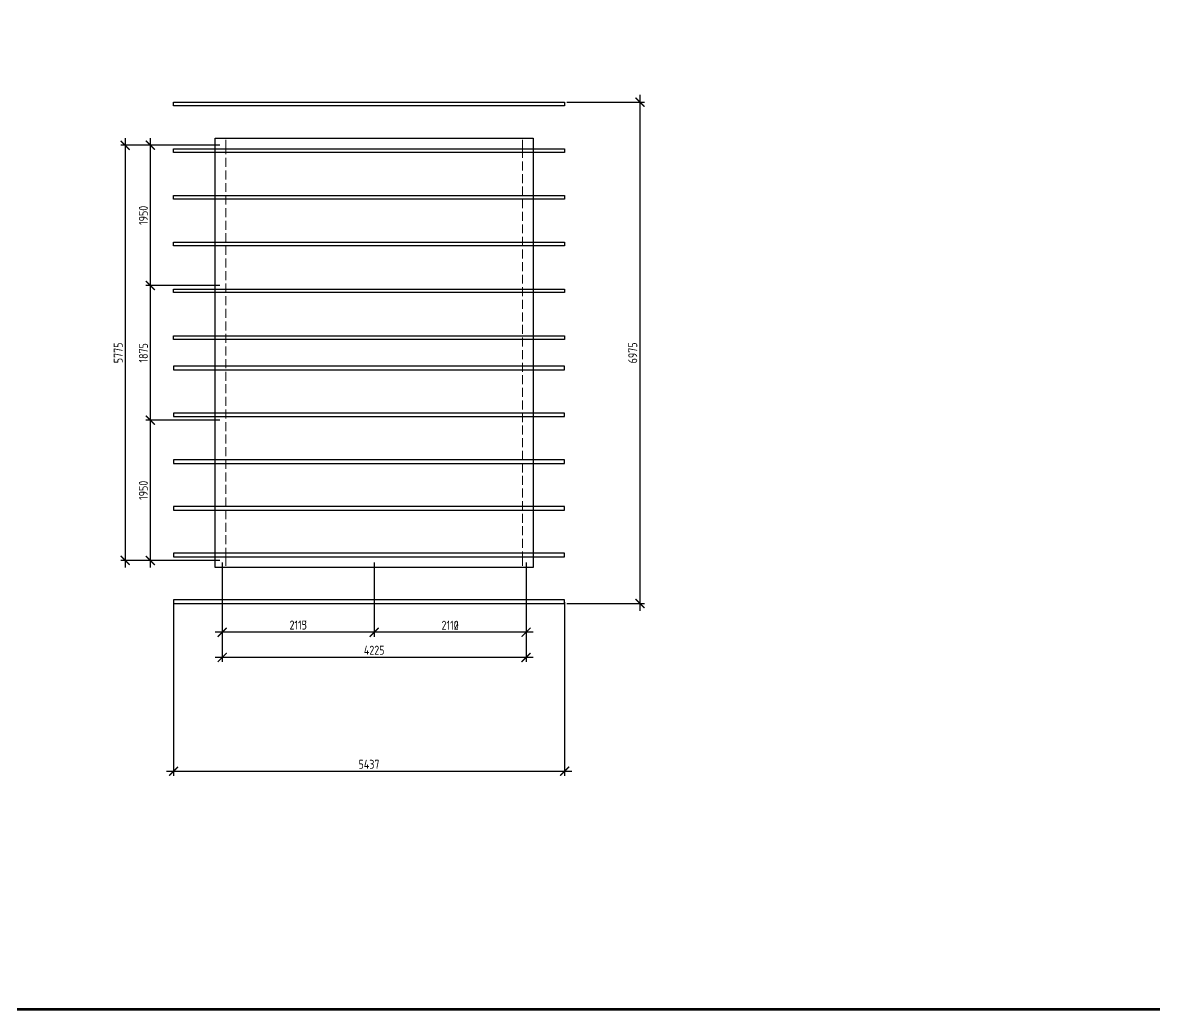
# Model space of a CAD drawing. Header units: millimetres. Extents: x 743280 to 1140305, y -337608 to -106611.
# Drawn here: x 988046 to 1003783, y -291885 to -278159 of the extents above; entities that cross this region are included whole.
import ezdxf

# ---------------------------------------------------------------- set-up
doc = ezdxf.new("R2010")
doc.units = ezdxf.units.MM
doc.header["$PDMODE"] = 35
doc.linetypes.add('GOST2.303 4', pattern=[7, 5, -2, 0])
doc.layers.get('Defpoints').update_dxf_attribs({"color": 9})
for name, color, linetype, lineweight in [('НЕВИДИМЫЕ', 6, 'GOST2.303 4', 13), ('ОСНОВНЫЕ', 7, 'Continuous', 30), ('РАЗМЕРЫ', 42, 'Continuous', 13), ('Сварка', 102, 'Continuous', 13), ('СПДС_РАЗМЕРЫ', 42, 'Continuous', 13)]:
    doc.layers.add(name, color=color, linetype=linetype, lineweight=lineweight)
doc.styles.add('GOST 2.304', font='CS_Gost2304.shx')
doc.dimstyles.new('СПДС', dxfattribs={"dimtxt": 2.5, "dimasz": 2.5, "dimexe": 1.25, "dimexo": 0.625, "dimtad": 1, "dimdec": 0, "dimtxsty": 'GOST 2.304', "dimblk": 'ARCHTICK', "dimblk1": 'ARCHTICK', "dimblk2": 'ARCHTICK', "dimcen": 2.5, "dimdle": 2, "dimadec": 0, "dimazin": 2, "dimtfac": 0.75, "dimtdec": 4, "dimtmove": 1, "dimatfit": 3, "dimfxl": 1, "dimtolj": 1, "dimarcsym": 1})

# ---------------------------------------------------------------- blocks, each defined once
blk = doc.blocks.new('_ArchTick')
at = {"color": 0, "linetype": 'ByBlock', "const_width": 0.15}
blk.add_lwpolyline([(-0.5, -0.5), (0.5, 0.5)], dxfattribs=at)
blk = doc.blocks.new('*D266')
at = {"layer": 'Defpoints', "color": 0, "transparency": 16777216}
for p in [(990821, -279865), (989471, -285640), (990821, -285640)]:
    blk.add_point(p, dxfattribs=at)
at = {"layer": 'РАЗМЕРЫ', "color": 0, "lineweight": -2, "transparency": 16777216}
for p, q in [((989471, -279765), (989471, -285740)), ((990790, -279865), (989409, -279865)), ((990790, -285640), (989409, -285640))]:
    blk.add_line(p, q, dxfattribs=at)
at = {"layer": 'РАЗМЕРЫ', "color": 0, "lineweight": -2, "transparency": 16777216, "xscale": 125, "yscale": 125, "zscale": 125}
for p, rotation in [((989471, -279865), 90), ((989471, -285640), 270)]:
    blk.add_blockref('_ArchTick', p, dxfattribs=dict(at, rotation=rotation))
at = {"layer": 'РАЗМЕРЫ', "color": 0, "transparency": 16777216, "insert": (989375, -282753), "char_height": 125, "attachment_point": 5, "rotation": 90, "style": 'GOST 2.304'}
blk.add_mtext('\\A1;5775', dxfattribs=at)
blk = doc.blocks.new('*D267')
at = {"layer": 'Defpoints', "color": 0, "transparency": 16777216}
for p in [(990821, -283690), (989821, -285640), (990821, -285640)]:
    blk.add_point(p, dxfattribs=at)
at = {"layer": 'РАЗМЕРЫ', "color": 0, "lineweight": -2, "transparency": 16777216}
for p, q in [((990790, -283690), (989759, -283690)), ((989821, -283590), (989821, -285740)), ((990790, -285640), (989759, -285640))]:
    blk.add_line(p, q, dxfattribs=at)
at = {"layer": 'РАЗМЕРЫ', "color": 0, "lineweight": -2, "transparency": 16777216, "xscale": 125, "yscale": 125, "zscale": 125}
for p, rotation in [((989821, -283690), 90), ((989821, -285640), 270)]:
    blk.add_blockref('_ArchTick', p, dxfattribs=dict(at, rotation=rotation))
at = {"layer": 'РАЗМЕРЫ', "color": 0, "transparency": 16777216, "insert": (989724, -284665), "char_height": 125, "attachment_point": 5, "rotation": 90, "style": 'GOST 2.304'}
blk.add_mtext('\\A1;1950', dxfattribs=at)
blk = doc.blocks.new('*D268')
at = {"layer": 'Defpoints', "color": 0, "transparency": 16777216}
for p in [(990821, -281815), (989821, -283690), (990821, -283690)]:
    blk.add_point(p, dxfattribs=at)
at = {"layer": 'РАЗМЕРЫ', "color": 0, "lineweight": -2, "transparency": 16777216}
for p, q in [((990790, -281815), (989759, -281815)), ((989821, -281715), (989821, -283790)), ((990790, -283690), (989759, -283690))]:
    blk.add_line(p, q, dxfattribs=at)
at = {"layer": 'РАЗМЕРЫ', "color": 0, "lineweight": -2, "transparency": 16777216, "xscale": 125, "yscale": 125, "zscale": 125}
for p, rotation in [((989821, -281815), 90), ((989821, -283690), 270)]:
    blk.add_blockref('_ArchTick', p, dxfattribs=dict(at, rotation=rotation))
at = {"layer": 'РАЗМЕРЫ', "color": 0, "transparency": 16777216, "insert": (989725, -282753), "char_height": 125, "attachment_point": 5, "rotation": 90, "style": 'GOST 2.304'}
blk.add_mtext('\\A1;1875', dxfattribs=at)
blk = doc.blocks.new('*D269')
at = {"layer": 'Defpoints', "color": 0, "transparency": 16777216}
for p in [(990821, -279865), (989821, -281815), (990821, -281815)]:
    blk.add_point(p, dxfattribs=at)
at = {"layer": 'РАЗМЕРЫ', "color": 0, "lineweight": -2, "transparency": 16777216}
for p, q in [((989821, -279765), (989821, -281915)), ((990790, -279865), (989759, -279865)), ((990790, -281815), (989759, -281815))]:
    blk.add_line(p, q, dxfattribs=at)
at = {"layer": 'РАЗМЕРЫ', "color": 0, "lineweight": -2, "transparency": 16777216, "xscale": 125, "yscale": 125, "zscale": 125}
for p, rotation in [((989821, -279865), 90), ((989821, -281815), 270)]:
    blk.add_blockref('_ArchTick', p, dxfattribs=dict(at, rotation=rotation))
at = {"layer": 'РАЗМЕРЫ', "color": 0, "transparency": 16777216, "insert": (989724, -280840), "char_height": 125, "attachment_point": 5, "rotation": 90, "style": 'GOST 2.304'}
blk.add_mtext('\\A1;1950', dxfattribs=at)
blk = doc.blocks.new('*D270')
at = {"layer": 'Defpoints', "color": 0, "transparency": 16777216}
for p in [(990821, -285640), (995046, -285640), (990821, -286990)]:
    blk.add_point(p, dxfattribs=at)
at = {"layer": 'РАЗМЕРЫ', "color": 0, "lineweight": -2, "transparency": 16777216}
for p, q in [((990821, -285671), (990821, -287053)), ((995046, -285671), (995046, -287053)), ((995146, -286990), (990721, -286990))]:
    blk.add_line(p, q, dxfattribs=at)
at = {"layer": 'РАЗМЕРЫ', "color": 0, "lineweight": -2, "transparency": 16777216, "xscale": 125, "yscale": 125, "zscale": 125, "rotation": 180}
blk.add_blockref('_ArchTick', (990821, -286990), dxfattribs=at)
at = {"layer": 'РАЗМЕРЫ', "color": 0, "lineweight": -2, "transparency": 16777216, "xscale": 125, "yscale": 125, "zscale": 125}
blk.add_blockref('_ArchTick', (995046, -286990), dxfattribs=at)
at = {"layer": 'РАЗМЕРЫ', "color": 0, "transparency": 16777216, "insert": (992934, -286889), "char_height": 125, "attachment_point": 5, "style": 'GOST 2.304'}
blk.add_mtext('\\A1;4225', dxfattribs=at)
blk = doc.blocks.new('*D271')
at = {"layer": 'Defpoints', "color": 0, "transparency": 16777216}
for p in [(990821, -285640), (992934, -285640), (990821, -286640)]:
    blk.add_point(p, dxfattribs=at)
at = {"layer": 'РАЗМЕРЫ', "color": 0, "lineweight": -2, "transparency": 16777216}
for p, q in [((990821, -285671), (990821, -286703)), ((992934, -285671), (992934, -286703)), ((993034, -286640), (990721, -286640))]:
    blk.add_line(p, q, dxfattribs=at)
at = {"layer": 'РАЗМЕРЫ', "color": 0, "lineweight": -2, "transparency": 16777216, "xscale": 125, "yscale": 125, "zscale": 125, "rotation": 180}
blk.add_blockref('_ArchTick', (990821, -286640), dxfattribs=at)
at = {"layer": 'РАЗМЕРЫ', "color": 0, "lineweight": -2, "transparency": 16777216, "xscale": 125, "yscale": 125, "zscale": 125}
blk.add_blockref('_ArchTick', (992934, -286640), dxfattribs=at)
at = {"layer": 'РАЗМЕРЫ', "color": 0, "transparency": 16777216, "insert": (991878, -286539), "char_height": 125, "attachment_point": 5, "style": 'GOST 2.304'}
blk.add_mtext('\\A1;2115', dxfattribs=at)
blk = doc.blocks.new('*D272')
at = {"layer": 'Defpoints', "color": 0, "transparency": 16777216}
for p in [(992934, -285640), (995046, -285640), (992934, -286640)]:
    blk.add_point(p, dxfattribs=at)
at = {"layer": 'РАЗМЕРЫ', "color": 0, "lineweight": -2, "transparency": 16777216}
for p, q in [((992934, -285671), (992934, -286703)), ((995046, -285671), (995046, -286703)), ((995146, -286640), (992834, -286640))]:
    blk.add_line(p, q, dxfattribs=at)
at = {"layer": 'РАЗМЕРЫ', "color": 0, "lineweight": -2, "transparency": 16777216, "xscale": 125, "yscale": 125, "zscale": 125, "rotation": 180}
blk.add_blockref('_ArchTick', (992934, -286640), dxfattribs=at)
at = {"layer": 'РАЗМЕРЫ', "color": 0, "lineweight": -2, "transparency": 16777216, "xscale": 125, "yscale": 125, "zscale": 125}
blk.add_blockref('_ArchTick', (995046, -286640), dxfattribs=at)
at = {"layer": 'РАЗМЕРЫ', "color": 0, "transparency": 16777216, "insert": (993990, -286542), "char_height": 125, "attachment_point": 5, "style": 'GOST 2.304'}
blk.add_mtext('\\A1;2110', dxfattribs=at)
blk = doc.blocks.new('*D273')
at = {"layer": 'Defpoints', "color": 0, "transparency": 16777216}
for p in [(990821, -279865), (989471, -285640), (990821, -285640)]:
    blk.add_point(p, dxfattribs=at)
at = {"layer": 'РАЗМЕРЫ', "color": 0, "lineweight": -2, "transparency": 16777216}
for p, q in [((989471, -279765), (989471, -285740)), ((990790, -279865), (989409, -279865)), ((990790, -285640), (989409, -285640))]:
    blk.add_line(p, q, dxfattribs=at)
at = {"layer": 'РАЗМЕРЫ', "color": 0, "lineweight": -2, "transparency": 16777216, "xscale": 125, "yscale": 125, "zscale": 125}
for p, rotation in [((989471, -279865), 90), ((989471, -285640), 270)]:
    blk.add_blockref('_ArchTick', p, dxfattribs=dict(at, rotation=rotation))
at = {"layer": 'РАЗМЕРЫ', "color": 0, "transparency": 16777216, "insert": (989375, -282753), "char_height": 125, "attachment_point": 5, "rotation": 90, "style": 'GOST 2.304'}
blk.add_mtext('\\A1;5775', dxfattribs=at)
blk = doc.blocks.new('*D274')
at = {"layer": 'Defpoints', "color": 0, "transparency": 16777216}
for p in [(990821, -283690), (989821, -285640), (990821, -285640)]:
    blk.add_point(p, dxfattribs=at)
at = {"layer": 'РАЗМЕРЫ', "color": 0, "lineweight": -2, "transparency": 16777216}
for p, q in [((990790, -283690), (989759, -283690)), ((989821, -283590), (989821, -285740)), ((990790, -285640), (989759, -285640))]:
    blk.add_line(p, q, dxfattribs=at)
at = {"layer": 'РАЗМЕРЫ', "color": 0, "lineweight": -2, "transparency": 16777216, "xscale": 125, "yscale": 125, "zscale": 125}
for p, rotation in [((989821, -283690), 90), ((989821, -285640), 270)]:
    blk.add_blockref('_ArchTick', p, dxfattribs=dict(at, rotation=rotation))
at = {"layer": 'РАЗМЕРЫ', "color": 0, "transparency": 16777216, "insert": (989724, -284665), "char_height": 125, "attachment_point": 5, "rotation": 90, "style": 'GOST 2.304'}
blk.add_mtext('\\A1;1950', dxfattribs=at)
blk = doc.blocks.new('*D275')
at = {"layer": 'Defpoints', "color": 0, "transparency": 16777216}
for p in [(990821, -281815), (989821, -283690), (990821, -283690)]:
    blk.add_point(p, dxfattribs=at)
at = {"layer": 'РАЗМЕРЫ', "color": 0, "lineweight": -2, "transparency": 16777216}
for p, q in [((990790, -281815), (989759, -281815)), ((989821, -281715), (989821, -283790)), ((990790, -283690), (989759, -283690))]:
    blk.add_line(p, q, dxfattribs=at)
at = {"layer": 'РАЗМЕРЫ', "color": 0, "lineweight": -2, "transparency": 16777216, "xscale": 125, "yscale": 125, "zscale": 125}
for p, rotation in [((989821, -281815), 90), ((989821, -283690), 270)]:
    blk.add_blockref('_ArchTick', p, dxfattribs=dict(at, rotation=rotation))
at = {"layer": 'РАЗМЕРЫ', "color": 0, "transparency": 16777216, "insert": (989725, -282753), "char_height": 125, "attachment_point": 5, "rotation": 90, "style": 'GOST 2.304'}
blk.add_mtext('\\A1;1875', dxfattribs=at)
blk = doc.blocks.new('*D276')
at = {"layer": 'Defpoints', "color": 0, "transparency": 16777216}
for p in [(990821, -279865), (989821, -281815), (990821, -281815)]:
    blk.add_point(p, dxfattribs=at)
at = {"layer": 'РАЗМЕРЫ', "color": 0, "lineweight": -2, "transparency": 16777216}
for p, q in [((989821, -279765), (989821, -281915)), ((990790, -279865), (989759, -279865)), ((990790, -281815), (989759, -281815))]:
    blk.add_line(p, q, dxfattribs=at)
at = {"layer": 'РАЗМЕРЫ', "color": 0, "lineweight": -2, "transparency": 16777216, "xscale": 125, "yscale": 125, "zscale": 125}
for p, rotation in [((989821, -279865), 90), ((989821, -281815), 270)]:
    blk.add_blockref('_ArchTick', p, dxfattribs=dict(at, rotation=rotation))
at = {"layer": 'РАЗМЕРЫ', "color": 0, "transparency": 16777216, "insert": (989724, -280840), "char_height": 125, "attachment_point": 5, "rotation": 90, "style": 'GOST 2.304'}
blk.add_mtext('\\A1;1950', dxfattribs=at)
blk = doc.blocks.new('*D277')
at = {"layer": 'Defpoints', "color": 0, "transparency": 16777216}
for p in [(990821, -285640), (995046, -285640), (990821, -286990)]:
    blk.add_point(p, dxfattribs=at)
at = {"layer": 'РАЗМЕРЫ', "color": 0, "lineweight": -2, "transparency": 16777216}
for p, q in [((990821, -285671), (990821, -287053)), ((995046, -285671), (995046, -287053)), ((995146, -286990), (990721, -286990))]:
    blk.add_line(p, q, dxfattribs=at)
at = {"layer": 'РАЗМЕРЫ', "color": 0, "lineweight": -2, "transparency": 16777216, "xscale": 125, "yscale": 125, "zscale": 125, "rotation": 180}
blk.add_blockref('_ArchTick', (990821, -286990), dxfattribs=at)
at = {"layer": 'РАЗМЕРЫ', "color": 0, "lineweight": -2, "transparency": 16777216, "xscale": 125, "yscale": 125, "zscale": 125}
blk.add_blockref('_ArchTick', (995046, -286990), dxfattribs=at)
at = {"layer": 'РАЗМЕРЫ', "color": 0, "transparency": 16777216, "insert": (992934, -286889), "char_height": 125, "attachment_point": 5, "style": 'GOST 2.304'}
blk.add_mtext('\\A1;4225', dxfattribs=at)
blk = doc.blocks.new('*D278')
at = {"layer": 'Defpoints', "color": 0, "transparency": 16777216}
for p in [(990821, -285640), (992934, -285640), (990821, -286640)]:
    blk.add_point(p, dxfattribs=at)
at = {"layer": 'РАЗМЕРЫ', "color": 0, "lineweight": -2, "transparency": 16777216}
for p, q in [((990821, -285671), (990821, -286703)), ((992934, -285671), (992934, -286703)), ((993034, -286640), (990721, -286640))]:
    blk.add_line(p, q, dxfattribs=at)
at = {"layer": 'РАЗМЕРЫ', "color": 0, "lineweight": -2, "transparency": 16777216, "xscale": 125, "yscale": 125, "zscale": 125, "rotation": 180}
blk.add_blockref('_ArchTick', (990821, -286640), dxfattribs=at)
at = {"layer": 'РАЗМЕРЫ', "color": 0, "lineweight": -2, "transparency": 16777216, "xscale": 125, "yscale": 125, "zscale": 125}
blk.add_blockref('_ArchTick', (992934, -286640), dxfattribs=at)
at = {"layer": 'РАЗМЕРЫ', "color": 0, "transparency": 16777216, "insert": (991878, -286539), "char_height": 125, "attachment_point": 5, "style": 'GOST 2.304'}
blk.add_mtext('\\A1;2113', dxfattribs=at)
blk = doc.blocks.new('*D308')
at = {"layer": 'Defpoints', "color": 0, "transparency": 16777216}
for p in [(992934, -285640), (995046, -285640), (992934, -286640)]:
    blk.add_point(p, dxfattribs=at)
at = {"layer": 'РАЗМЕРЫ', "color": 0, "lineweight": -2, "transparency": 16777216}
for p, q in [((992934, -285671), (992934, -286703)), ((995046, -285671), (995046, -286703)), ((995146, -286640), (992834, -286640))]:
    blk.add_line(p, q, dxfattribs=at)
at = {"layer": 'РАЗМЕРЫ', "color": 0, "lineweight": -2, "transparency": 16777216, "xscale": 125, "yscale": 125, "zscale": 125, "rotation": 180}
blk.add_blockref('_ArchTick', (992934, -286640), dxfattribs=at)
at = {"layer": 'РАЗМЕРЫ', "color": 0, "lineweight": -2, "transparency": 16777216, "xscale": 125, "yscale": 125, "zscale": 125}
blk.add_blockref('_ArchTick', (995046, -286640), dxfattribs=at)
at = {"layer": 'РАЗМЕРЫ', "color": 0, "transparency": 16777216, "insert": (993990, -286542), "char_height": 125, "attachment_point": 5, "style": 'GOST 2.304'}
blk.add_mtext('\\A1;2112', dxfattribs=at)
blk = doc.blocks.new('*D279')
at = {"layer": 'Defpoints', "color": 0, "transparency": 16777216}
for p in [(990821, -279865), (989471, -285640), (990821, -285640)]:
    blk.add_point(p, dxfattribs=at)
at = {"layer": 'РАЗМЕРЫ', "color": 0, "lineweight": -2, "transparency": 16777216}
for p, q in [((989471, -279765), (989471, -285740)), ((990790, -279865), (989409, -279865)), ((990790, -285640), (989409, -285640))]:
    blk.add_line(p, q, dxfattribs=at)
at = {"layer": 'РАЗМЕРЫ', "color": 0, "lineweight": -2, "transparency": 16777216, "xscale": 125, "yscale": 125, "zscale": 125}
for p, rotation in [((989471, -279865), 90), ((989471, -285640), 270)]:
    blk.add_blockref('_ArchTick', p, dxfattribs=dict(at, rotation=rotation))
at = {"layer": 'РАЗМЕРЫ', "color": 0, "transparency": 16777216, "insert": (989375, -282753), "char_height": 125, "attachment_point": 5, "rotation": 90, "style": 'GOST 2.304'}
blk.add_mtext('\\A1;5775', dxfattribs=at)
blk = doc.blocks.new('*D280')
at = {"layer": 'Defpoints', "color": 0, "transparency": 16777216}
for p in [(990821, -283690), (989821, -285640), (990821, -285640)]:
    blk.add_point(p, dxfattribs=at)
at = {"layer": 'РАЗМЕРЫ', "color": 0, "lineweight": -2, "transparency": 16777216}
for p, q in [((990790, -283690), (989759, -283690)), ((989821, -283590), (989821, -285740)), ((990790, -285640), (989759, -285640))]:
    blk.add_line(p, q, dxfattribs=at)
at = {"layer": 'РАЗМЕРЫ', "color": 0, "lineweight": -2, "transparency": 16777216, "xscale": 125, "yscale": 125, "zscale": 125}
for p, rotation in [((989821, -283690), 90), ((989821, -285640), 270)]:
    blk.add_blockref('_ArchTick', p, dxfattribs=dict(at, rotation=rotation))
at = {"layer": 'РАЗМЕРЫ', "color": 0, "transparency": 16777216, "insert": (989724, -284665), "char_height": 125, "attachment_point": 5, "rotation": 90, "style": 'GOST 2.304'}
blk.add_mtext('\\A1;1950', dxfattribs=at)
blk = doc.blocks.new('*D281')
at = {"layer": 'Defpoints', "color": 0, "transparency": 16777216}
for p in [(990821, -281815), (989821, -283690), (990821, -283690)]:
    blk.add_point(p, dxfattribs=at)
at = {"layer": 'РАЗМЕРЫ', "color": 0, "lineweight": -2, "transparency": 16777216}
for p, q in [((990790, -281815), (989759, -281815)), ((989821, -281715), (989821, -283790)), ((990790, -283690), (989759, -283690))]:
    blk.add_line(p, q, dxfattribs=at)
at = {"layer": 'РАЗМЕРЫ', "color": 0, "lineweight": -2, "transparency": 16777216, "xscale": 125, "yscale": 125, "zscale": 125}
for p, rotation in [((989821, -281815), 90), ((989821, -283690), 270)]:
    blk.add_blockref('_ArchTick', p, dxfattribs=dict(at, rotation=rotation))
at = {"layer": 'РАЗМЕРЫ', "color": 0, "transparency": 16777216, "insert": (989725, -282753), "char_height": 125, "attachment_point": 5, "rotation": 90, "style": 'GOST 2.304'}
blk.add_mtext('\\A1;1875', dxfattribs=at)
blk = doc.blocks.new('*D282')
at = {"layer": 'Defpoints', "color": 0, "transparency": 16777216}
for p in [(990821, -279865), (989821, -281815), (990821, -281815)]:
    blk.add_point(p, dxfattribs=at)
at = {"layer": 'РАЗМЕРЫ', "color": 0, "lineweight": -2, "transparency": 16777216}
for p, q in [((989821, -279765), (989821, -281915)), ((990790, -279865), (989759, -279865)), ((990790, -281815), (989759, -281815))]:
    blk.add_line(p, q, dxfattribs=at)
at = {"layer": 'РАЗМЕРЫ', "color": 0, "lineweight": -2, "transparency": 16777216, "xscale": 125, "yscale": 125, "zscale": 125}
for p, rotation in [((989821, -279865), 90), ((989821, -281815), 270)]:
    blk.add_blockref('_ArchTick', p, dxfattribs=dict(at, rotation=rotation))
at = {"layer": 'РАЗМЕРЫ', "color": 0, "transparency": 16777216, "insert": (989724, -280840), "char_height": 125, "attachment_point": 5, "rotation": 90, "style": 'GOST 2.304'}
blk.add_mtext('\\A1;1950', dxfattribs=at)
blk = doc.blocks.new('*D283')
at = {"layer": 'Defpoints', "color": 0, "transparency": 16777216}
for p in [(990821, -285640), (995046, -285640), (990821, -286990)]:
    blk.add_point(p, dxfattribs=at)
at = {"layer": 'РАЗМЕРЫ', "color": 0, "lineweight": -2, "transparency": 16777216}
for p, q in [((990821, -285671), (990821, -287053)), ((995046, -285671), (995046, -287053)), ((995146, -286990), (990721, -286990))]:
    blk.add_line(p, q, dxfattribs=at)
at = {"layer": 'РАЗМЕРЫ', "color": 0, "lineweight": -2, "transparency": 16777216, "xscale": 125, "yscale": 125, "zscale": 125, "rotation": 180}
blk.add_blockref('_ArchTick', (990821, -286990), dxfattribs=at)
at = {"layer": 'РАЗМЕРЫ', "color": 0, "lineweight": -2, "transparency": 16777216, "xscale": 125, "yscale": 125, "zscale": 125}
blk.add_blockref('_ArchTick', (995046, -286990), dxfattribs=at)
at = {"layer": 'РАЗМЕРЫ', "color": 0, "transparency": 16777216, "insert": (992934, -286889), "char_height": 125, "attachment_point": 5, "style": 'GOST 2.304'}
blk.add_mtext('\\A1;4225', dxfattribs=at)
blk = doc.blocks.new('*D284')
at = {"layer": 'Defpoints', "color": 0, "transparency": 16777216}
for p in [(990821, -285640), (992934, -285640), (990821, -286640)]:
    blk.add_point(p, dxfattribs=at)
at = {"layer": 'РАЗМЕРЫ', "color": 0, "lineweight": -2, "transparency": 16777216}
for p, q in [((990821, -285671), (990821, -286703)), ((992934, -285671), (992934, -286703)), ((993034, -286640), (990721, -286640))]:
    blk.add_line(p, q, dxfattribs=at)
at = {"layer": 'РАЗМЕРЫ', "color": 0, "lineweight": -2, "transparency": 16777216, "xscale": 125, "yscale": 125, "zscale": 125, "rotation": 180}
blk.add_blockref('_ArchTick', (990821, -286640), dxfattribs=at)
at = {"layer": 'РАЗМЕРЫ', "color": 0, "lineweight": -2, "transparency": 16777216, "xscale": 125, "yscale": 125, "zscale": 125}
blk.add_blockref('_ArchTick', (992934, -286640), dxfattribs=at)
at = {"layer": 'РАЗМЕРЫ', "color": 0, "transparency": 16777216, "insert": (991878, -286539), "char_height": 125, "attachment_point": 5, "style": 'GOST 2.304'}
blk.add_mtext('\\A1;2113', dxfattribs=at)
blk = doc.blocks.new('*D285')
at = {"layer": 'Defpoints', "color": 0, "transparency": 16777216}
for p in [(992934, -285640), (995046, -285640), (992934, -286640)]:
    blk.add_point(p, dxfattribs=at)
at = {"layer": 'РАЗМЕРЫ', "color": 0, "lineweight": -2, "transparency": 16777216}
for p, q in [((992934, -285671), (992934, -286703)), ((995046, -285671), (995046, -286703)), ((995146, -286640), (992834, -286640))]:
    blk.add_line(p, q, dxfattribs=at)
at = {"layer": 'РАЗМЕРЫ', "color": 0, "lineweight": -2, "transparency": 16777216, "xscale": 125, "yscale": 125, "zscale": 125, "rotation": 180}
blk.add_blockref('_ArchTick', (992934, -286640), dxfattribs=at)
at = {"layer": 'РАЗМЕРЫ', "color": 0, "lineweight": -2, "transparency": 16777216, "xscale": 125, "yscale": 125, "zscale": 125}
blk.add_blockref('_ArchTick', (995046, -286640), dxfattribs=at)
at = {"layer": 'РАЗМЕРЫ', "color": 0, "transparency": 16777216, "insert": (993990, -286542), "char_height": 125, "attachment_point": 5, "style": 'GOST 2.304'}
blk.add_mtext('\\A1;2112', dxfattribs=at)
blk = doc.blocks.new('*D384')
at = {"layer": 'Defpoints', "color": 0, "transparency": 16777216}
for p in [(990821, -279865), (989471, -285640), (990821, -285640)]:
    blk.add_point(p, dxfattribs=at)
at = {"layer": 'РАЗМЕРЫ', "color": 0, "lineweight": -2, "transparency": 16777216}
for p, q in [((989471, -279765), (989471, -285740)), ((990790, -279865), (989409, -279865)), ((990790, -285640), (989409, -285640))]:
    blk.add_line(p, q, dxfattribs=at)
at = {"layer": 'РАЗМЕРЫ', "color": 0, "lineweight": -2, "transparency": 16777216, "xscale": 125, "yscale": 125, "zscale": 125}
for p, rotation in [((989471, -279865), 90), ((989471, -285640), 270)]:
    blk.add_blockref('_ArchTick', p, dxfattribs=dict(at, rotation=rotation))
at = {"layer": 'РАЗМЕРЫ', "color": 0, "transparency": 16777216, "insert": (989375, -282753), "char_height": 125, "attachment_point": 5, "rotation": 90, "style": 'GOST 2.304'}
blk.add_mtext('\\A1;5775', dxfattribs=at)
blk = doc.blocks.new('*D385')
at = {"layer": 'Defpoints', "color": 0, "transparency": 16777216}
for p in [(990821, -283690), (989821, -285640), (990821, -285640)]:
    blk.add_point(p, dxfattribs=at)
at = {"layer": 'РАЗМЕРЫ', "color": 0, "lineweight": -2, "transparency": 16777216}
for p, q in [((990790, -283690), (989759, -283690)), ((989821, -283590), (989821, -285740)), ((990790, -285640), (989759, -285640))]:
    blk.add_line(p, q, dxfattribs=at)
at = {"layer": 'РАЗМЕРЫ', "color": 0, "lineweight": -2, "transparency": 16777216, "xscale": 125, "yscale": 125, "zscale": 125}
for p, rotation in [((989821, -283690), 90), ((989821, -285640), 270)]:
    blk.add_blockref('_ArchTick', p, dxfattribs=dict(at, rotation=rotation))
at = {"layer": 'РАЗМЕРЫ', "color": 0, "transparency": 16777216, "insert": (989724, -284665), "char_height": 125, "attachment_point": 5, "rotation": 90, "style": 'GOST 2.304'}
blk.add_mtext('\\A1;1950', dxfattribs=at)
blk = doc.blocks.new('*D386')
at = {"layer": 'Defpoints', "color": 0, "transparency": 16777216}
for p in [(990821, -281815), (989821, -283690), (990821, -283690)]:
    blk.add_point(p, dxfattribs=at)
at = {"layer": 'РАЗМЕРЫ', "color": 0, "lineweight": -2, "transparency": 16777216}
for p, q in [((990790, -281815), (989759, -281815)), ((989821, -281715), (989821, -283790)), ((990790, -283690), (989759, -283690))]:
    blk.add_line(p, q, dxfattribs=at)
at = {"layer": 'РАЗМЕРЫ', "color": 0, "lineweight": -2, "transparency": 16777216, "xscale": 125, "yscale": 125, "zscale": 125}
for p, rotation in [((989821, -281815), 90), ((989821, -283690), 270)]:
    blk.add_blockref('_ArchTick', p, dxfattribs=dict(at, rotation=rotation))
at = {"layer": 'РАЗМЕРЫ', "color": 0, "transparency": 16777216, "insert": (989725, -282753), "char_height": 125, "attachment_point": 5, "rotation": 90, "style": 'GOST 2.304'}
blk.add_mtext('\\A1;1875', dxfattribs=at)
blk = doc.blocks.new('*D387')
at = {"layer": 'Defpoints', "color": 0, "transparency": 16777216}
for p in [(990821, -279865), (989821, -281815), (990821, -281815)]:
    blk.add_point(p, dxfattribs=at)
at = {"layer": 'РАЗМЕРЫ', "color": 0, "lineweight": -2, "transparency": 16777216}
for p, q in [((989821, -279765), (989821, -281915)), ((990790, -279865), (989759, -279865)), ((990790, -281815), (989759, -281815))]:
    blk.add_line(p, q, dxfattribs=at)
at = {"layer": 'РАЗМЕРЫ', "color": 0, "lineweight": -2, "transparency": 16777216, "xscale": 125, "yscale": 125, "zscale": 125}
for p, rotation in [((989821, -279865), 90), ((989821, -281815), 270)]:
    blk.add_blockref('_ArchTick', p, dxfattribs=dict(at, rotation=rotation))
at = {"layer": 'РАЗМЕРЫ', "color": 0, "transparency": 16777216, "insert": (989724, -280840), "char_height": 125, "attachment_point": 5, "rotation": 90, "style": 'GOST 2.304'}
blk.add_mtext('\\A1;1950', dxfattribs=at)
blk = doc.blocks.new('*D388')
at = {"layer": 'Defpoints', "color": 0, "transparency": 16777216}
for p in [(990821, -285640), (995046, -285640), (990821, -286990)]:
    blk.add_point(p, dxfattribs=at)
at = {"layer": 'РАЗМЕРЫ', "color": 0, "lineweight": -2, "transparency": 16777216}
for p, q in [((990821, -285671), (990821, -287053)), ((995046, -285671), (995046, -287053)), ((995146, -286990), (990721, -286990))]:
    blk.add_line(p, q, dxfattribs=at)
at = {"layer": 'РАЗМЕРЫ', "color": 0, "lineweight": -2, "transparency": 16777216, "xscale": 125, "yscale": 125, "zscale": 125, "rotation": 180}
blk.add_blockref('_ArchTick', (990821, -286990), dxfattribs=at)
at = {"layer": 'РАЗМЕРЫ', "color": 0, "lineweight": -2, "transparency": 16777216, "xscale": 125, "yscale": 125, "zscale": 125}
blk.add_blockref('_ArchTick', (995046, -286990), dxfattribs=at)
at = {"layer": 'РАЗМЕРЫ', "color": 0, "transparency": 16777216, "insert": (992934, -286889), "char_height": 125, "attachment_point": 5, "style": 'GOST 2.304'}
blk.add_mtext('\\A1;4225', dxfattribs=at)
blk = doc.blocks.new('*D389')
at = {"layer": 'Defpoints', "color": 0, "transparency": 16777216}
for p in [(990821, -285640), (992934, -285640), (990821, -286640)]:
    blk.add_point(p, dxfattribs=at)
at = {"layer": 'РАЗМЕРЫ', "color": 0, "lineweight": -2, "transparency": 16777216}
for p, q in [((990821, -285671), (990821, -286703)), ((992934, -285671), (992934, -286703)), ((993034, -286640), (990721, -286640))]:
    blk.add_line(p, q, dxfattribs=at)
at = {"layer": 'РАЗМЕРЫ', "color": 0, "lineweight": -2, "transparency": 16777216, "xscale": 125, "yscale": 125, "zscale": 125, "rotation": 180}
blk.add_blockref('_ArchTick', (990821, -286640), dxfattribs=at)
at = {"layer": 'РАЗМЕРЫ', "color": 0, "lineweight": -2, "transparency": 16777216, "xscale": 125, "yscale": 125, "zscale": 125}
blk.add_blockref('_ArchTick', (992934, -286640), dxfattribs=at)
at = {"layer": 'РАЗМЕРЫ', "color": 0, "transparency": 16777216, "insert": (991878, -286539), "char_height": 125, "attachment_point": 5, "style": 'GOST 2.304'}
blk.add_mtext('\\A1;2113', dxfattribs=at)
blk = doc.blocks.new('*D390')
at = {"layer": 'Defpoints', "color": 0, "transparency": 16777216}
for p in [(992934, -285640), (995046, -285640), (992934, -286640)]:
    blk.add_point(p, dxfattribs=at)
at = {"layer": 'РАЗМЕРЫ', "color": 0, "lineweight": -2, "transparency": 16777216}
for p, q in [((992934, -285671), (992934, -286703)), ((995046, -285671), (995046, -286703)), ((995146, -286640), (992834, -286640))]:
    blk.add_line(p, q, dxfattribs=at)
at = {"layer": 'РАЗМЕРЫ', "color": 0, "lineweight": -2, "transparency": 16777216, "xscale": 125, "yscale": 125, "zscale": 125, "rotation": 180}
blk.add_blockref('_ArchTick', (992934, -286640), dxfattribs=at)
at = {"layer": 'РАЗМЕРЫ', "color": 0, "lineweight": -2, "transparency": 16777216, "xscale": 125, "yscale": 125, "zscale": 125}
blk.add_blockref('_ArchTick', (995046, -286640), dxfattribs=at)
at = {"layer": 'РАЗМЕРЫ', "color": 0, "transparency": 16777216, "insert": (993990, -286542), "char_height": 125, "attachment_point": 5, "style": 'GOST 2.304'}
blk.add_mtext('\\A1;2112', dxfattribs=at)
blk = doc.blocks.new('*D443')
at = {"layer": 'Defpoints', "color": 0, "ltscale": 50, "transparency": 16777216}
for p in [(990144, -286190), (995581, -286190), (995581, -288572)]:
    blk.add_point(p, dxfattribs=at)
at = {"layer": 'СПДС_РАЗМЕРЫ', "color": 0, "lineweight": -2, "ltscale": 50, "transparency": 16777216}
for p, q in [((990144, -286221), (990144, -288635)), ((995581, -286221), (995581, -288635)), ((990044, -288572), (995681, -288572))]:
    blk.add_line(p, q, dxfattribs=at)
at = {"layer": 'СПДС_РАЗМЕРЫ', "color": 0, "lineweight": -2, "ltscale": 50, "transparency": 16777216, "xscale": 125, "yscale": 125, "zscale": 125, "rotation": 180}
blk.add_blockref('_ArchTick', (990144, -288572), dxfattribs=at)
at = {"layer": 'СПДС_РАЗМЕРЫ', "color": 0, "lineweight": -2, "ltscale": 50, "transparency": 16777216, "xscale": 125, "yscale": 125, "zscale": 125}
blk.add_blockref('_ArchTick', (995581, -288572), dxfattribs=at)
at = {"layer": 'СПДС_РАЗМЕРЫ', "color": 0, "ltscale": 50, "transparency": 16777216, "insert": (992862, -288476), "char_height": 125, "attachment_point": 5, "style": 'GOST 2.304'}
blk.add_mtext('\\A1;5437', dxfattribs=at)
blk = doc.blocks.new('*D450')
at = {"layer": 'Defpoints', "color": 0, "ltscale": 50, "transparency": 16777216}
for p in [(995581, -279265), (995581, -286240), (996630, -286240)]:
    blk.add_point(p, dxfattribs=at)
at = {"layer": 'СПДС_РАЗМЕРЫ', "color": 0, "lineweight": -2, "ltscale": 50, "transparency": 16777216}
for p, q in [((996630, -279165), (996630, -286340)), ((995612, -279265), (996692, -279265)), ((995612, -286240), (996692, -286240))]:
    blk.add_line(p, q, dxfattribs=at)
at = {"layer": 'СПДС_РАЗМЕРЫ', "color": 0, "lineweight": -2, "ltscale": 50, "transparency": 16777216, "xscale": 125, "yscale": 125, "zscale": 125}
for p, rotation in [((996630, -279265), 90), ((996630, -286240), 270)]:
    blk.add_blockref('_ArchTick', p, dxfattribs=dict(at, rotation=rotation))
at = {"layer": 'СПДС_РАЗМЕРЫ', "color": 0, "ltscale": 50, "transparency": 16777216, "insert": (996529, -282753), "char_height": 125, "attachment_point": 5, "rotation": 90, "style": 'GOST 2.304'}
blk.add_mtext('\\A1;6975', dxfattribs=at)

msp = doc.modelspace()

# ---------------------------------------------------------------- linework, layer by layer
at = {"layer": 'НЕВИДИМЫЕ', "ltscale": 25}
for p, q in [((990871.5, -279915.2), (990871.5, -279765.2)), ((994996.5, -279915.2), (994996.5, -279765.2)), ((990871.5, -285590.2), (990871.5, -285740.2)), ((994996.5, -285590.2), (994996.5, -285740.2))]:
    msp.add_line(p, q, dxfattribs=at)
msp.add_lwpolyline([(994996.5, -285590.2), (990871.5, -285590.2), (990871.5, -279915.2), (994996.5, -279915.2)], close=True, dxfattribs=at)
at = {"layer": 'ОСНОВНЫЕ', "ltscale": 100}
for points in [[(990143.8, -279265.2), (995580.9, -279265.2), (995580.9, -279315.2), (990143.8, -279315.2)], [(990721.5, -279765.2), (995146.5, -279765.2), (995146.5, -285740.2), (990721.5, -285740.2)], [(990143.8, -279915.2), (995580.9, -279915.2), (995580.9, -279965.2), (990143.8, -279965.2)], [(990143.8, -280565.2), (995580.9, -280565.2), (995580.9, -280615.2), (990143.8, -280615.2)], [(990143.8, -281215.2), (995580.9, -281215.2), (995580.9, -281265.2), (990143.8, -281265.2)], [(990143.8, -281865.2), (995580.9, -281865.2), (995580.9, -281915.2), (990143.8, -281915.2)], [(990143.8, -282515.2), (995580.9, -282515.2), (995580.9, -282565.2), (990143.8, -282565.2)], [(990143.8, -282990.2), (995580.9, -282990.2), (995580.9, -282940.2), (990143.8, -282940.2)], [(990143.8, -283640.2), (995580.9, -283640.2), (995580.9, -283590.2), (990143.8, -283590.2)], [(990143.8, -284290.2), (995580.9, -284290.2), (995580.9, -284240.2), (990143.8, -284240.2)], [(990143.8, -284940.2), (995580.9, -284940.2), (995580.9, -284890.2), (990143.8, -284890.2)], [(990143.8, -285590.2), (995580.9, -285590.2), (995580.9, -285540.2), (990143.8, -285540.2)], [(990143.8, -286240.2), (995580.9, -286240.2), (995580.9, -286190.2), (990143.8, -286190.2)]]:
    msp.add_lwpolyline(points, close=True, dxfattribs=at)
at = {"layer": 'Сварка', "lineweight": 100, "ltscale": 100}
msp.add_lwpolyline([(950830, -265455.1), (1014607.6, -265455.1), (1014607.6, -291885.1), (950830, -291885.1)], close=True, dxfattribs=at)

# ---------------------------------------------------------------- dimensions: what is measured, and where the dimension line sits
at = {"layer": 'РАЗМЕРЫ'}
for base, p1, p2, override, picture, middle in [((989471, -285640.2), (990821, -279865.2), (990821, -285640.2), {"dimscale": 50, "dimlfac": 1, "dimtxsty": 'GOST 2.304', "dimblk1": 'ArchTick', "dimblk2": 'ArchTick', "dimsah": 1, "dimtolj": 1}, '*D266', (989374.7, -282752.7)), ((989471, -285640.2), (990821, -279865.2), (990821, -285640.2), {"dimscale": 50}, '*D273', (989374.7, -282752.7)), ((989471, -285640.2), (990821, -279865.2), (990821, -285640.2), {"dimscale": 50}, '*D279', (989374.7, -282752.7)), ((989471, -285640.2), (990821, -279865.2), (990821, -285640.2), {"dimscale": 50}, '*D384', (989374.7, -282752.7)), ((989821, -281815.2), (990821, -279865.2), (990821, -281815.2), {"dimscale": 50, "dimlfac": 1, "dimtxsty": 'GOST 2.304', "dimblk1": 'ArchTick', "dimblk2": 'ArchTick', "dimsah": 1, "dimtolj": 1}, '*D269', (989723.7, -280840.2)), ((989821, -281815.2), (990821, -279865.2), (990821, -281815.2), {"dimscale": 50}, '*D276', (989723.7, -280840.2)), ((989821, -281815.2), (990821, -279865.2), (990821, -281815.2), {"dimscale": 50}, '*D282', (989723.7, -280840.2)), ((989821, -281815.2), (990821, -279865.2), (990821, -281815.2), {"dimscale": 50}, '*D387', (989723.7, -280840.2)), ((989821, -283690.2), (990821, -281815.2), (990821, -283690.2), {"dimscale": 50, "dimlfac": 1, "dimtxsty": 'GOST 2.304', "dimblk1": 'ArchTick', "dimblk2": 'ArchTick', "dimsah": 1, "dimtolj": 1}, '*D268', (989724.7, -282752.7)), ((989821, -283690.2), (990821, -281815.2), (990821, -283690.2), {"dimscale": 50}, '*D275', (989724.7, -282752.7)), ((989821, -283690.2), (990821, -281815.2), (990821, -283690.2), {"dimscale": 50}, '*D281', (989724.7, -282752.7)), ((989821, -283690.2), (990821, -281815.2), (990821, -283690.2), {"dimscale": 50}, '*D386', (989724.7, -282752.7)), ((989821, -285640.2), (990821, -283690.2), (990821, -285640.2), {"dimscale": 50, "dimlfac": 1, "dimtxsty": 'GOST 2.304', "dimblk1": 'ArchTick', "dimblk2": 'ArchTick', "dimsah": 1, "dimtolj": 1}, '*D267', (989723.7, -284665.2)), ((989821, -285640.2), (990821, -283690.2), (990821, -285640.2), {"dimscale": 50}, '*D274', (989723.7, -284665.2)), ((989821, -285640.2), (990821, -283690.2), (990821, -285640.2), {"dimscale": 50}, '*D280', (989723.7, -284665.2)), ((989821, -285640.2), (990821, -283690.2), (990821, -285640.2), {"dimscale": 50}, '*D385', (989723.7, -284665.2))]:
    dim = msp.add_linear_dim(base=base, p1=p1, p2=p2, angle=270, dimstyle='СПДС', override=override, dxfattribs=at)
    dim.commit()
    dim.dimension.update_dxf_attribs({"geometry": picture, "text_midpoint": middle})
for base, p1, p2, override, picture, middle in [((990821, -286990.2), (995046, -285640.2), (990821, -285640.2), {"dimscale": 50, "dimlfac": 1, "dimtxsty": 'GOST 2.304', "dimblk1": 'ArchTick', "dimblk2": 'ArchTick', "dimsah": 1, "dimtolj": 1}, '*D270', (992933.5, -286889)), ((990821, -286640.2), (992934, -285640.2), (990821, -285640.2), {"dimscale": 50, "dimlfac": 1, "dimrnd": 5, "dimtxsty": 'GOST 2.304', "dimblk1": 'ArchTick', "dimblk2": 'ArchTick', "dimsah": 1, "dimtolj": 1}, '*D271', (991877.5, -286539)), ((990821, -286990.2), (995046, -285640.2), (990821, -285640.2), {"dimscale": 50}, '*D277', (992933.5, -286889)), ((990821, -286640.2), (992934, -285640.2), (990821, -285640.2), {"dimscale": 50}, '*D278', (991877.5, -286539)), ((990821, -286990.2), (995046, -285640.2), (990821, -285640.2), {"dimscale": 50}, '*D283', (992933.5, -286889)), ((990821, -286640.2), (992934, -285640.2), (990821, -285640.2), {"dimscale": 50}, '*D284', (991877.5, -286539)), ((990821, -286990.2), (995046, -285640.2), (990821, -285640.2), {"dimscale": 50}, '*D388', (992933.5, -286889)), ((990821, -286640.2), (992934, -285640.2), (990821, -285640.2), {"dimscale": 50}, '*D389', (991877.5, -286539)), ((992934, -286640.2), (995046, -285640.2), (992934, -285640.2), {"dimscale": 50, "dimlfac": 1, "dimrnd": 5, "dimtxsty": 'GOST 2.304', "dimblk1": 'ArchTick', "dimblk2": 'ArchTick', "dimsah": 1, "dimtolj": 1}, '*D272', (993990, -286541.6)), ((992934, -286640.2), (995046, -285640.2), (992934, -285640.2), {"dimscale": 50}, '*D308', (993990, -286541.6)), ((992934, -286640.2), (995046, -285640.2), (992934, -285640.2), {"dimscale": 50}, '*D285', (993990, -286541.6)), ((992934, -286640.2), (995046, -285640.2), (992934, -285640.2), {"dimscale": 50}, '*D390', (993990, -286541.6))]:
    dim = msp.add_linear_dim(base=base, p1=p1, p2=p2, dimstyle='СПДС', override=override, dxfattribs=at)
    dim.commit()
    dim.dimension.update_dxf_attribs({"geometry": picture, "text_midpoint": middle})
at = {"layer": 'СПДС_РАЗМЕРЫ', "ltscale": 50}
dim = msp.add_linear_dim(base=(996629.8, -286240.2), p1=(995580.9, -279265.2), p2=(995580.9, -286240.2), angle=90, dimstyle='СПДС', override={"dimscale": 50}, dxfattribs=at)
dim.commit()
dim.dimension.update_dxf_attribs({"geometry": '*D450', "text_midpoint": (996528.8, -282752.7)})
dim = msp.add_linear_dim(base=(995580.9, -288572.3), p1=(990143.8, -286190.2), p2=(995580.9, -286190.2), dimstyle='СПДС', override={"dimscale": 50}, dxfattribs=at)
dim.commit()
dim.dimension.update_dxf_attribs({"geometry": '*D443', "text_midpoint": (992862.3, -288475.9)})

doc.saveas('drawing.dxf')
